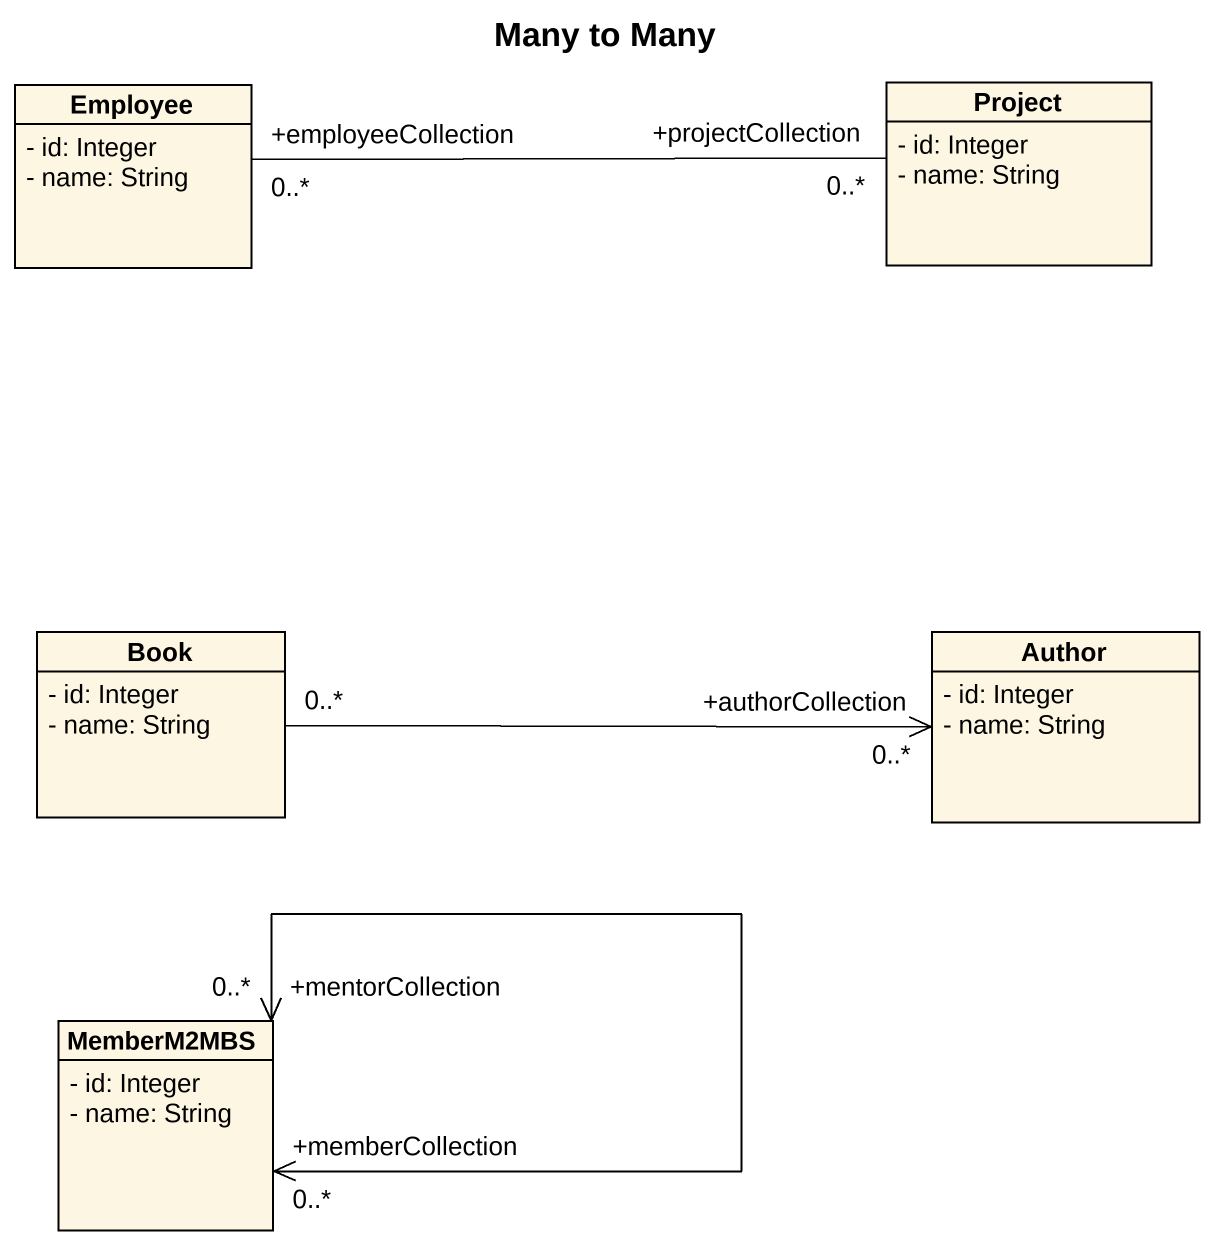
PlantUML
@startuml
title Many to Many
hide circle
hide empty members
skinparam classAttributeIconSize 0
class Employee {
  - id: Integer
  - name: String
}
class Project {
  - id: Integer
  - name: String
}
class Book {
  - id: Integer
  - name: String
}
class Author {
  - id: Integer
  - name: String
}
class MemberM2MBS {
  - id: Integer
  - name: String
}
Employee "+employeeCollection\n0..*" -right- "+projectCollection\n0..*" Project
Book "0..*" -right-> "+authorCollection\n0..*" Author
MemberM2MBS "+memberCollection\n0..*" <--> "+mentorCollection\n0..*" MemberM2MBS
@enduml
